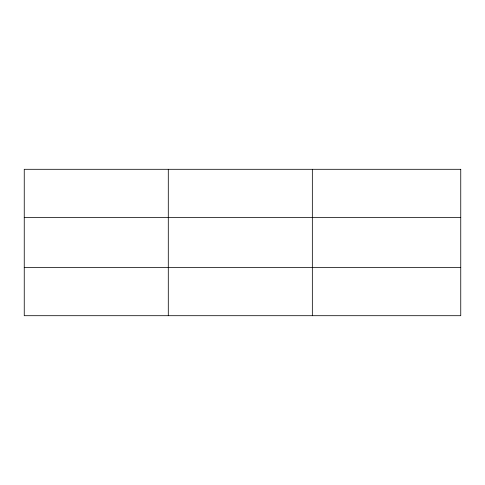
<?xml version="1.0" encoding="UTF-8"?>
<svg xmlns="http://www.w3.org/2000/svg" width="485" height="485" viewBox="0 0 485 485"><rect width="100%" height="100%" fill="white"/><g stroke="black" fill="none" stroke-linecap="round" stroke-linejoin="round"><path stroke-width="0.73" d="M168.295 169.301L168.295 315.699M312.34 169.301L312.34 315.699M24.25 217.613L460.75 217.613M24.25 267.387L460.75 267.387M460.75 169.301L460.75 315.699L24.25 315.699L24.25 169.301L460.75 169.301"/></g></svg>
